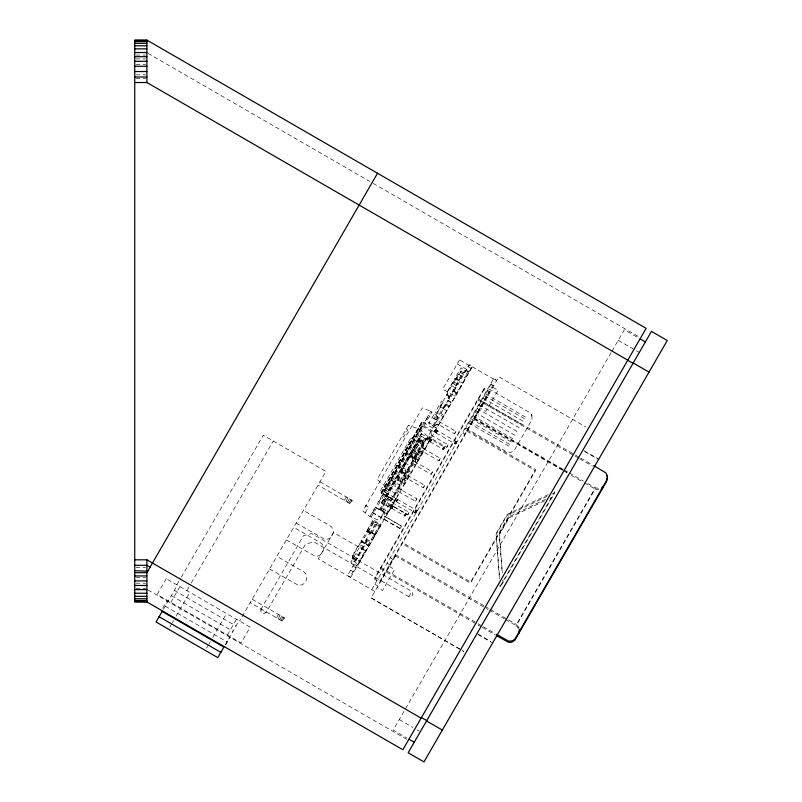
<?xml version="1.0" encoding="UTF-8"?>
<svg xmlns="http://www.w3.org/2000/svg" width="802" height="802" viewBox="0 0 802 802"><rect width="100%" height="100%" fill="white"/><g stroke="black" fill="none" stroke-linecap="round" stroke-linejoin="round"><path stroke-width="0.6" stroke-dasharray="4.01 3.01" d="M355.797 559.525L354.404 559.896L352.168 558.603C354.273 547.656 363.958 540.518 368.489 530.663M352.168 558.603L353.171 555.415L352.599 555.575M405.05 473.842L402.213 472.198L402.574 469.691L402.333 472.047L405.311 473.771L403.917 474.142L401.682 472.849L402.113 469.832L409.421 457.832M410.674 457.26L411.677 454.072L410.674 457.26L412.92 458.554L414.313 458.173L413.942 456.769L410.784 454.814L410.584 455.817L418.433 460.348M446.935 392.188L447.506 392.028L447.165 394.414L450.133 396.128L448.739 396.499L446.503 395.206L446.935 392.188L454.132 379.727L456.538 377.832L458.774 379.125L459.145 380.529L456.168 378.805L454.273 380.298L454.132 379.727M375.496 534.713L367.717 530.222L361.211 540.668L361.01 541.681L368.86 546.202M366.795 531.666L373.501 520.207L381.271 524.698L358.273 564.538L353.642 561.21L354.404 559.896M379.506 509.651L421.331 436.729M361.832 542.202L362.203 541.23L361.832 542.142M411.346 456.448L411.707 455.476L409.451 457.942L411.416 456.268L418.063 444.809M422.945 441.18L420.709 439.887L420.348 440.859L423.326 442.574L422.945 441.18L424.92 437.762L428.769 439.977L429.912 438.012L430.965 438.624L404.739 484.047L396.9 479.526L397.1 478.513L400.318 480.378L400.549 481.631M456.168 378.805L456.538 377.832M367.607 532.137L374.273 520.658M380.318 510.122L386.985 498.643M397.712 479.987L404.378 468.508M162.646 608.237L166.906 600.858M176.871 584.838L180.63 578.332M181.252 577.25L263.246 435.245L325.923 471.436L239.557 621.029M163.357 609.34L177.352 585.119M170.796 602.402L179.919 586.593M186.886 590.623L190.635 584.117M191.267 583.034L273.251 441.03M169.834 627.044L171.718 623.796M172.34 622.713L173.593 620.537M176.099 616.207L189.874 592.347M206.525 648.227L208.4 644.978M209.031 643.886L210.284 641.72M212.781 637.379L226.555 613.53M227.397 635.074L236.52 619.274M225.091 644.988L239.086 620.758M225.833 644.718L230.084 637.339M260.8 609.54L303.367 535.796L311.677 533.571L411.867 591.405L413.09 594.162L411.817 596.357L408.82 596.678L313.883 541.861L305.532 544.157L266.063 612.578L263.307 613.801L261.111 612.527L260.8 609.54L266.063 612.578M276.54 617.801L278.484 614.432M344.359 500.338L346.304 496.969M278.174 618.743L280.119 615.375M345.993 501.28L347.938 497.912M279.697 619.625L281.642 616.257M347.517 502.162L349.461 498.794M281.011 620.377L282.956 617.009M348.82 502.914L350.775 499.546M282.013 620.959L283.958 617.59M349.832 503.496L351.777 500.127M365.441 506.453L366.283 504.999M365.191 512.869L368.469 507.205L365.912 505.731M457 441.952L422.012 421.752L380.98 492.829L415.967 513.029L417.19 510.673M381.08 492.889L422.113 421.812M381.271 492.999L422.213 421.872M381.371 493.06L422.403 421.982M381.572 493.17L422.504 422.042M383.897 491.456L422.283 424.97M383.998 491.516L422.383 425.03M384.088 491.576L422.574 425.14M369.922 516.548L430.714 411.266L439.015 417.481L379.456 520.638L369.922 516.548L362.845 511.044L422.403 407.887L430.714 411.266M384.389 491.746L422.774 425.26M372.559 512.689L375.637 507.365M378.825 501.841L383.426 493.862M386.624 488.328L391.226 480.358M394.424 474.824L399.025 466.844M402.223 461.32L406.825 453.341M410.012 447.807L414.624 439.837M417.812 434.303L422.423 426.333M425.611 420.799L428.619 415.586M371.146 517.26L431.937 411.967M421.261 433.732L381.481 502.483L405.14 516.147L406.363 513.892L383.767 500.849L420.99 436.529L384.038 500.999M381.742 502.643L421.461 433.842M381.812 502.674L421.601 433.922M359.918 543.586L353.06 555.445L352.7 557.951L355.537 559.596M418.423 442.233L411.576 454.102L411.215 456.609L414.053 458.243M371.466 532.388L369.983 532.909L364.429 542.533L364.659 543.786M370.444 533.771L370.213 532.518L375.767 522.904L377.251 522.373M383.155 511.756L382.925 510.503L388.479 500.879L389.962 500.358M400.318 480.378L405.872 470.754L407.356 470.233M412.92 458.554L412.158 459.867L416.789 463.195M413.942 456.769L419.556 447.055L421.04 446.524M448.739 396.499L447.977 397.822L452.609 401.15L466.794 376.579L465.731 375.968L464.599 377.932L460.749 375.707L458.774 379.125M354.364 561.631L367.126 539.515M370.424 533.751L376.629 523.004M403.867 475.877L425.641 438.173M432.729 425.842L437.822 417.03M439.275 414.494L445.481 403.757M448.699 398.233L464.889 370.143M354.534 561.721L367.296 539.616M404.038 475.967L425.802 438.273M448.869 398.333L461.631 376.218M443.295 408.699L448.097 400.378M397.862 488.027L402.825 479.436M371.837 533.21L376.8 524.608M440.879 413.642L445.842 405.04M468.097 371.136L466.193 374.444L460.288 371.035L449.852 389.12L455.757 392.529L454.012 395.536L455.195 396.218M367.797 545.591L380.218 524.087M386.283 513.571L392.93 502.072M403.687 483.436L410.323 471.937M417.371 459.736L424.007 448.238M394.474 500.618L395.697 498.273M434.082 431.787L435.406 429.491M390.544 507.716L391.827 505.501M394.574 500.679L395.897 498.383M428.98 441.14L430.263 438.925M434.283 431.897L435.606 429.611M374.303 535.987L380.509 525.24L372.629 520.698L366.424 531.435L374.634 536.197M416.599 462.734L431.155 437.511L428.057 435.727L424.559 441.792L421.351 439.937L413.802 453.03L417 454.874L413.501 460.939L432.589 471.907L431.175 474.353L414.253 464.579M434.483 432.017L435.807 429.722M374.915 591.505L350.654 577.49L472.508 366.434L469.34 364.609L450.904 396.549L454.072 398.353M394.965 500.909L396.298 498.613M434.684 432.128L436.007 429.832M391.727 508.398L392.94 506.142M430.103 441.792L431.446 439.606M391.797 508.438L393.08 506.222M397.251 499.165L395.927 501.461L397.351 499.225M430.233 441.862L431.576 439.686M435.636 432.679L436.96 430.393M391.927 508.518L393.281 506.333M430.433 441.982L431.717 439.757M435.737 432.739L437.06 430.443M396.128 501.581L397.451 499.285M435.837 432.799L437.16 430.504M396.228 501.631L397.652 499.395M435.937 432.849L437.26 430.564M396.429 501.751L397.752 499.456M436.138 432.97L437.461 430.674M396.529 501.801L397.852 499.516M436.238 433.03L437.561 430.734M404.288 515.656L405.571 513.43M444.007 446.854L442.724 449.08L444.138 446.935M404.358 515.696L405.702 513.511M404.489 515.766L405.832 513.591M442.995 449.23L444.208 446.975M404.739 515.917L405.972 513.661M443.055 449.27L444.408 447.095M406.153 513.771L404.88 515.997L406.223 513.811M443.245 449.381L444.599 447.195L443.446 449.491M444.799 447.315L443.586 449.571L420.93 436.488M372.258 512.508L399.917 528.478L401.281 525.861M407.667 514.804L409.08 512.358M415.466 501.3L416.88 498.854M423.266 487.796L424.679 485.35M431.065 474.283L432.478 471.837M438.864 460.779L440.278 458.333M446.664 447.275L448.077 444.829M454.453 433.762L455.867 431.316M399.917 528.478L401.391 525.932L384.479 516.157M414.694 512.298L416.017 510.002M454.403 443.516L455.726 441.22M414.794 512.358L416.118 510.062M454.503 443.576L455.827 441.28M414.895 512.408L416.318 510.172M455.927 441.341L454.704 443.686L456.127 441.451M415.095 512.528L416.418 510.232M415.195 512.578L416.609 510.343L415.366 512.689M454.904 443.807L456.228 441.511M455.075 443.907L456.398 441.611M415.466 512.739L416.789 510.453M455.175 443.967L456.599 441.732L455.376 444.077M415.667 512.859L416.99 510.563M456.799 441.842L455.576 444.188L422.183 424.91L383.797 491.395L417.291 510.734M371.757 589.681L493.581 378.684L496.739 380.509M395.436 555.886L371.125 597.991L463.787 651.485M474.543 418.865L498.854 376.76L586.112 427.165M408.82 596.678L411.867 591.405M531.686 414.664L531.315 416.058L531.896 415.055L529.37 412.348L488.558 388.749M611.124 352.599L393.191 730.081L406.885 737.98M611.946 351.176L624.317 329.752L639.064 338.274M500.207 586.232L554.954 491.415M519.245 628.156L516.388 624.467L595.244 487.887L599.866 488.508M518.854 628.598L516.257 625.66L595.114 489.08L599.746 489.701M446.503 395.206L447.165 394.414M401.682 472.849L402.333 472.047M402.654 468.899L403.606 468.067L411.386 472.558M420.709 439.887L418.454 442.343L420.418 440.669L423.245 442.313M548.277 494.623L507.145 514.383L496.197 533.34L499.656 578.854M547.044 496.348L507.014 515.576L496.067 534.533L499.435 578.813M552.598 493.681L554.824 492.608L500.087 587.425L499.897 584.959M545.671 499.205L509.26 516.688L499.405 533.761L502.373 572.808M544.448 500.929L509.14 517.881L499.285 534.954L502.252 574.001M549.961 498.273L552.167 497.22M434.113 425.712L437.651 424.058L454.574 433.832L455.977 431.386L428.318 415.406M437.762 424.128L434.233 425.772L425.311 420.619M426.323 439.215L429.852 437.571L446.774 447.336L448.188 444.889L431.265 435.125M429.962 437.631L426.433 439.275L417.511 434.133M418.524 452.719L422.052 451.075L438.975 460.839L440.388 458.393L423.466 448.629L423.125 444.749M422.163 451.135L418.634 452.789L409.712 447.636M414.363 464.649L410.724 466.233L401.912 461.14M402.925 479.736L406.454 478.082L423.376 487.857L424.789 485.41L407.867 475.636L407.526 471.756M406.564 478.152L403.035 479.796L394.113 474.644M395.125 493.24L398.774 491.656M387.326 506.744L390.865 505.1L407.777 514.874L409.19 512.428L392.268 502.653L391.937 498.774M390.975 505.17L387.436 506.814L378.514 501.661M135.949 55.037L145.683 55.037M135.949 58.917L145.683 58.917M135.949 64.411L145.683 64.411M135.949 74.817L145.683 74.817M135.949 78.636L145.683 78.636M135.949 567.445L145.683 567.445M135.949 577.751L145.683 577.751M135.949 583.194L145.683 583.194M135.949 588.277L145.683 588.277M296.118 523.054L324.219 538.994C331.888 541.39 337.111 529.48 329.762 525.621L303.417 510.413M286.394 539.916L314.484 555.846C322.153 558.242 327.386 546.342 320.028 542.473L293.692 527.275M269.602 568.989L297.702 584.919C305.372 587.325 310.595 575.415 303.236 571.555L276.901 556.347M147.979 53.363L369.882 181.483M373.13 183.357L638.522 336.579M618.232 340.289L639.304 352.459M493.571 378.694L496.729 380.519M472.298 366.805L493.36 378.965M471.055 368.409L467.957 366.614L464.458 372.679L461.25 370.835L453.701 383.917L456.899 385.762L453.401 391.827L456.498 393.622M457.23 363.938L469.561 371.055M466.213 370.043L469.37 371.867M490.443 384.118L493.601 385.942M468.759 372.389L460.879 367.837L454.674 378.584L462.553 383.125M492.779 387.276L498.052 390.313L485.882 411.386L480.619 408.348M460.318 372.449L466.624 376.088M458.493 374.143L465.581 378.233M584.016 450.644L598.763 459.165M485.531 393.982L525.761 417.21M584.818 451.676L598.513 459.586M459.075 380.258L456.238 378.624L454.253 380.188L447.396 392.058L447.035 394.564L449.872 396.198M484.558 395.677L524.789 418.905M483.135 398.143L523.365 421.361M454.604 382.353L460.909 385.993M478.082 398.865L574.242 454.383M575.315 455.005L579.645 457.501M580.718 458.122L592.608 464.99M481.36 401.221L521.581 424.448M477.952 400.058L574.112 455.576M575.194 456.198L578.432 458.072M579.515 458.694L592.488 466.183M451.797 385.752L458.884 389.842M479.325 404.749L519.546 427.967M454.042 391.115L457.2 392.94M478.273 405.18L481.441 407.005M477.16 408.499L517.38 431.717M475.145 410.614L478.303 412.439M474.995 412.238L515.225 435.466M451.235 402.754L448.128 400.96L444.629 407.025L441.421 405.18L433.872 418.263L437.07 420.108L433.571 426.173L436.669 427.967M472.959 415.767L513.19 438.985M474.092 417.942L562.793 469.15M563.876 469.772L568.197 472.268M569.28 472.899L583.345 481.01M587.676 483.516L595.244 487.887M474.553 418.844L567.204 472.358M473.972 419.125L562.663 470.343M563.746 470.964L566.994 472.839M571.325 475.335L583.214 482.202M584.297 482.834L595.114 489.08M449.361 405.992L441.481 401.441L435.275 412.188L443.155 416.739M471.175 418.855L511.405 442.072M448.94 406.835L442.634 403.195L437.671 411.787L443.977 415.426M469.761 421.311L509.982 444.539M468.779 423.005L509.009 446.223M440.488 406.794L446.794 410.434M446.664 410.654L439.817 406.694L444.619 398.373L451.476 402.333L436.609 428.078L428.729 423.526L433.812 414.714L441.691 419.266M465.762 428.238L505.992 451.456L510.633 452.569L514.272 450.373L531.987 419.697L531.896 415.055M467.115 430.022L535.596 469.561L470.694 581.971L402.213 542.433M466.995 431.215L535.465 470.754L470.563 583.164L402.093 543.626M434.774 416.689L441.08 420.338M422.113 426.153L431.035 431.306M421.2 433.692L444.859 447.356M406.243 428.95L407.747 429.822L403.556 437.06L402.063 436.198M420.418 441.561L426.724 445.2M414.313 439.656L423.235 444.809L423.576 448.689M425.07 448.849L417.291 444.358L416.338 445.19L419.556 447.055M408.479 442.123L409.491 442.704L405.441 449.721L404.429 449.13M420.91 453.611L421.962 454.223M414.704 451.456L421.01 455.095M415.917 453.351L419.767 455.576M406.514 453.16L415.436 458.313L415.777 462.203M411.416 456.268L414.253 457.902L414.002 456.669M411.336 456.458L414.323 458.163M398.714 466.674L407.637 471.827L407.977 475.706M403.155 475.456L407.005 477.681M390.925 480.177L399.847 485.33L400.178 489.21M398.654 491.596L415.576 501.36L416.99 498.914L400.068 489.15L399.737 485.27M386.313 488.157L395.236 493.31M383.125 493.681L392.048 498.834L392.389 502.724M387.637 498.343L393.942 501.982M388.479 500.879L385.251 499.024L386.213 498.192L393.982 502.684L387.346 514.182L375.266 507.295M381.922 508.237L388.228 511.877M379.697 508.648L382.925 510.503M375.326 507.195L384.248 512.348L384.529 516.328M401.331 526.032L384.409 516.267L384.138 512.277M319.968 481.761L352.409 500.488L350.464 503.867L318.023 485.13M372.318 512.398L399.987 528.378M372.539 521.039L375.767 522.904M379.907 526.403L373.602 522.764L368.639 531.355L374.945 534.994M366.985 530.663L370.213 532.518M366.765 531.054L369.983 532.909M371.396 539.355L372.459 539.977M395.236 554.523L483.937 605.731M485.02 606.352L489.34 608.858M490.423 609.48L516.388 624.467M366.414 539.104L370.263 541.33M395.115 555.716L488.037 609.47M489.22 610.041L504.368 618.793M505.44 619.415L516.257 625.66M361.211 540.668L364.429 542.533L364.81 543.916M365.933 543.736L369.09 545.55M390.163 557.801L393.321 559.626M364.74 543.656L361.902 542.012L359.938 543.686L359.797 543.114M363.958 546.864L360.76 545.009L350.845 562.172L357.151 565.811M359.817 546.633L366.123 550.272M362.805 549.139L365.973 550.964M387.045 563.204L390.203 565.029M389.361 566.402L394.624 569.44L382.464 590.513L377.201 587.475M380.719 567.515L476.869 623.024M477.952 623.655L482.273 626.151M483.355 626.773L495.245 633.63M355.807 553.581L362.113 557.22M380.589 568.698L481.07 626.713M482.152 627.334L495.115 634.823M354.103 556.528L360.409 560.167M352.83 557.801L356.409 559.946M478.102 634.101L490.744 641.399M477.852 634.522L492.608 643.034M352.9 566.011L356.008 567.796L370.564 542.583L367.456 540.799L347.527 575.615L350.685 577.44M350.644 570.202L353.802 572.026M374.875 584.277L378.043 586.102M371.176 597.901L463.837 651.394M252.149 599.224L284.59 617.951L282.645 621.329L250.204 602.593M399.266 719.544L412.97 727.454M417.18 729.88L419.286 731.103M174.305 590.382L236.039 626.021M171.267 595.645L233.001 631.294M147.979 589.941L407.256 739.634M165.182 606.182L226.916 641.831M430.925 431.235L431.376 435.185M415.326 458.253L415.667 462.132M502.714 580.107L502.904 582.553M166.245 578.703L157.122 594.513L241.061 642.963L250.184 627.164L166.245 578.703M333.512 532.488L318.304 558.824L349.913 577.069L365.121 550.733L333.512 532.488M408.408 425.21L377.171 479.315L384.93 486.243L396.308 490.373L427.546 436.268L419.787 429.331L408.408 425.21M410.564 438.504L380.328 490.874L386.283 496.679L393.281 498.343L423.516 445.972L417.561 440.168L410.564 438.504M459.556 359.908L442.694 389.12L455.025 396.238L471.887 367.025L459.556 359.908M388.569 496.719L381.01 509.811L384.218 511.656L380.719 517.721L383.817 519.516L398.373 494.293L395.276 492.508L391.777 498.573L388.569 496.719M399.617 477.581L394.654 486.182L400.96 489.822L405.922 481.22L399.617 477.581M484.137 388.379L374.654 578.001L380.028 581.099L489.511 391.476L484.137 388.379M484.017 389.572L374.534 579.194L379.907 582.292L489.39 392.669L484.017 389.572M491.476 383.707L462.844 433.291L464.569 434.283L493.2 384.699L491.476 383.707"/><path stroke-width="1.2" d="M519.275 631.725L519.325 630.933M519.455 629.74L518.643 632.788M519.125 632.507L518.513 633.981M377.521 173.252L146.896 572.708L134.736 572.708M603.575 485.671L602.011 487.466M603.455 486.864L601.219 489.1M146.896 40.1L134.736 40.1L134.736 601.951L146.896 601.951L402.875 749.74L646.161 328.349L146.896 40.1L146.896 82.516L627.796 360.168M134.736 40.461L146.896 40.461M134.736 41.544L146.896 41.544M134.736 43.328L146.896 43.328M134.736 45.784L146.896 45.784M134.736 48.862L146.896 48.862M134.736 52.521L146.896 52.521M134.736 56.691L146.896 56.691M134.736 61.313L146.896 61.313M134.736 66.285L146.896 66.285M134.736 71.538L146.896 71.538M134.736 76.982L146.896 76.982M134.736 82.516L146.896 82.516M134.736 559.816L146.896 559.816L421.12 718.131M134.736 565.32L146.896 565.32L150.104 567.164M134.736 570.723L147.758 571.214M134.736 575.936L146.896 575.936M134.736 580.889L146.896 580.889M134.736 585.47L146.896 585.47M134.736 589.61L146.896 589.61M134.736 593.249L146.896 593.249M134.736 596.307L146.896 596.307M134.736 598.743L146.896 598.743M134.736 600.518L146.896 600.518M134.736 601.59L146.896 601.59M640.116 338.875L645.379 341.923M633.219 362.995L649.018 372.118M627.755 360.298L633.019 363.336M593.691 465.611L605.771 472.819L607.515 476.328L606.753 480.177L515.024 638.953L512.518 640.868L508.598 641.119L496.328 634.262M496.197 635.455L508.478 642.302L511.636 642.312L514.894 640.146L606.623 481.37L607.385 477.521M421.471 717.579L426.744 720.617M426.544 720.958L442.343 730.081M408.99 739.203L414.253 742.241M159.107 616.718L220.841 652.357M606.613 475.265L607.224 476.739M146.896 559.816L146.896 601.951M162.144 611.455L156.059 621.991L217.793 657.63L223.878 647.094L162.144 611.455M651.465 331.386L408.178 752.777L423.977 761.9L667.264 340.509L651.465 331.386"/></g></svg>
